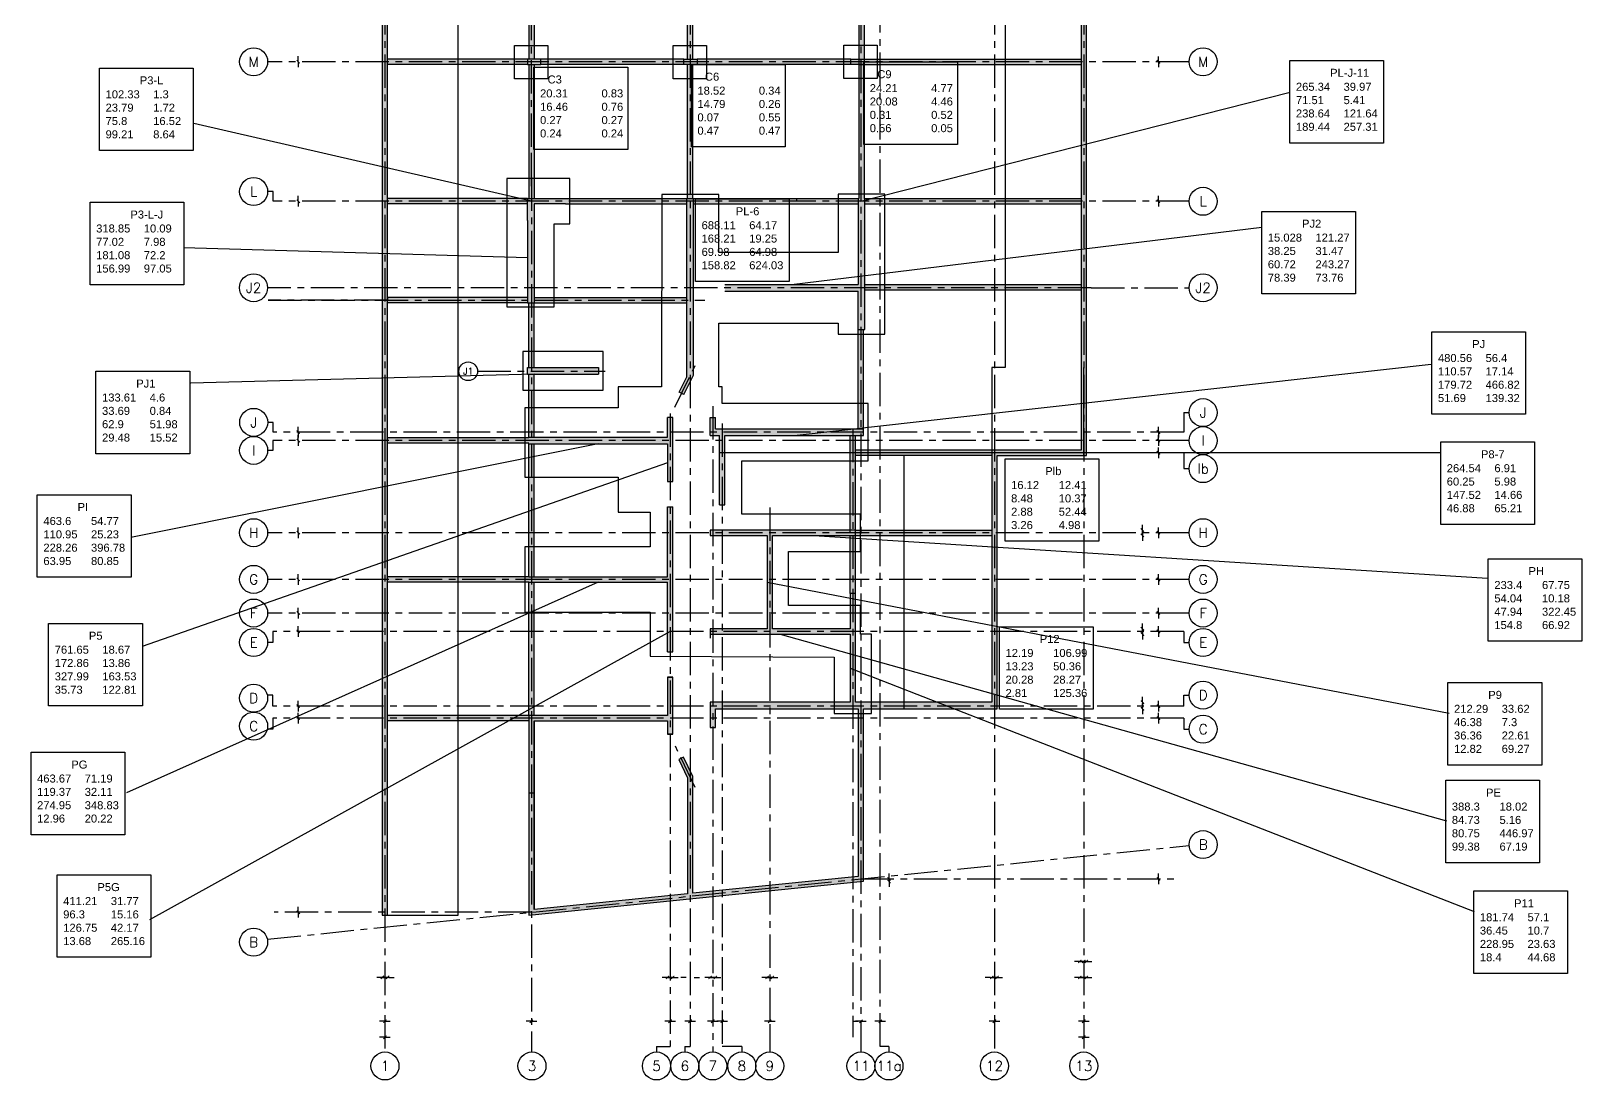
# Model space of a CAD drawing. Header units: millimetres. Extents: x 0 to 225, y -56 to 68.
# Drawn here: x 5.7 to 63.8, y 0 to 39.3 of the extents above; entities that cross this region are included whole.
import ezdxf
from ezdxf.enums import TextEntityAlignment as Align

# ---------------------------------------------------------------- set-up
doc = ezdxf.new("R2010")
doc.units = ezdxf.units.MM
doc.linetypes.add('CENTER', pattern=[2, 1.25, -0.25, 0.25, -0.25])
for name, color, linetype in [('anotaciones', 7, 'Continuous'), ('EJES', 1, 'CENTER'), ('Fundaciones', 6, 'Continuous'), ('MUROS_EST', 5, 'Continuous'), ('VIGAS_1', 2, 'Continuous')]:
    doc.layers.add(name, color=color, linetype=linetype)
doc.styles.add('ROMAND', font='romand', dxfattribs={"height": 31.5})
doc.styles.get("Standard").update_dxf_attribs({"font": 'arial.ttf'})
pattern_1 = [(0, (13.411, -4.617), (0, 6.985), [5.08, -1.905]), (90, (13.411, -4.617), (-6.985, 4e-16), [5.08, -1.905])]

# ---------------------------------------------------------------- blocks, each defined once
blk = doc.blocks.new('EJE-1')
at = {"color": 3, "linetype": 'Continuous'}
blk.add_circle((0, 0), 35, dxfattribs=at)
at = {"color": 5, "linetype": 'Continuous', "style": 'ROMAND'}
blk.add_attdef('0', text='', height=25, dxfattribs=at).set_placement((0.2, 0), align=Align.MIDDLE)

msp = doc.modelspace()

# ---------------------------------------------------------------- hatches: boundary and pattern name
at = {"layer": 'MUROS_EST', "transparency": 33554687}
h = msp.add_hatch(color=5, dxfattribs=at)
h.dxf.hatch_style = 1
h.paths.add_polyline_path([(41.876, 23.406), (45.226, 23.406), (45.226, 53.826), (18.826, 53.826), (18.826, 6.173), (19.026, 6.173), (19.026, 53.626), (45.026, 53.626), (45.026, 23.606), (41.676, 23.606), (41.676, 14.16), (36.574, 14.16), (36.574, 14.657), (36.374, 14.657), (36.374, 14.16), (31.116, 14.16), (31.116, 13.21), (31.316, 13.21), (31.316, 13.91), (36.674, 13.91), (36.674, 7.626), (32.751, 7.228), (32.751, 7.028), (36.874, 7.447), (36.874, 13.91), (41.876, 13.91)], flags=17)
h.paths.add_polyline_path([(36.574, 18.23), (36.374, 18.23), (36.374, 16.91), (33.451, 16.91), (33.451, 20.41), (36.574, 20.41), (36.571, 20.61), (31.116, 20.61), (31.116, 20.41), (33.251, 20.41), (33.251, 16.91), (31.116, 16.91), (31.116, 16.71), (36.374, 16.71), (36.374, 14.657), (36.574, 14.657)], flags=16)
h.paths.add_polyline_path([(29.716, 15.09), (29.516, 15.09), (29.516, 13.66), (24.316, 13.66), (24.316, 6.173), (36.874, 7.447), (36.874, 13.91), (41.876, 13.91), (41.876, 23.406), (45.226, 23.406), (45.226, 53.826), (18.826, 53.826), (18.826, 6.173), (19.026, 6.173), (19.026, 53.626), (45.026, 53.626), (45.026, 23.606), (41.676, 23.606), (41.676, 14.16), (36.574, 14.16), (36.574, 14.657), (36.374, 14.657), (36.374, 14.16), (31.116, 14.16), (31.116, 13.21), (31.316, 13.21), (31.316, 13.91), (36.674, 13.91), (36.674, 7.626), (30.466, 6.997), (30.466, 11.37), (30.121, 12.101), (29.94, 12.016), (30.266, 11.326), (30.266, 6.976), (24.516, 6.393), (24.516, 13.46), (29.516, 13.46), (29.516, 12.96), (29.716, 12.96)])
h = msp.add_hatch(color=5, dxfattribs=at)
h.dxf.hatch_style = 1
h.paths.add_polyline_path([(41.876, 23.406), (45.226, 23.406), (45.226, 53.826), (18.826, 53.826), (18.826, 6.173), (19.026, 6.173), (19.026, 53.626), (45.026, 53.626), (45.026, 23.606), (41.676, 23.606), (41.676, 14.16), (36.574, 14.16), (36.574, 14.657), (36.374, 14.657), (36.374, 14.16), (31.116, 14.16), (31.116, 13.21), (31.316, 13.21), (31.316, 13.91), (36.674, 13.91), (36.674, 7.626), (30.466, 6.997), (30.466, 11.37), (30.121, 12.101), (29.94, 12.016), (30.266, 11.326), (30.266, 6.976), (24.516, 6.393), (24.516, 13.46), (29.516, 13.46), (29.516, 12.96), (29.716, 12.96), (29.716, 15.09), (29.516, 15.09), (29.516, 13.66), (24.316, 13.66), (24.316, 6.173), (36.874, 7.447), (36.874, 13.91), (41.876, 13.91)])
h = msp.add_hatch(color=2, dxfattribs=at)
h.dxf.hatch_style = 1
h.paths.add_polyline_path([(24.516, 23.835), (24.316, 23.835), (24.316, 18.86), (24.516, 18.86)])
h.paths.add_polyline_path([(24.316, 18.86), (19.026, 18.86), (19.026, 18.66), (24.316, 18.66)])
h.paths.add_polyline_path([(24.516, 18.66), (24.316, 18.66), (24.316, 13.66), (24.516, 13.66)])
h.paths.add_polyline_path([(24.316, 13.66), (19.026, 13.66), (19.026, 13.46), (24.316, 13.46)])
h.paths.add_polyline_path([(41.676, 20.61), (36.571, 20.61), (36.574, 20.41), (41.676, 20.41)])
h.paths.add_polyline_path([(30.241, 29.33), (24.516, 29.33), (24.516, 29.13), (30.241, 29.13)])
h.paths.add_polyline_path([(24.266, 29.33), (19.026, 29.33), (19.026, 29.13), (24.266, 29.13)])
h.paths.add_polyline_path([(24.266, 33.034), (19.026, 33.034), (19.026, 32.834), (24.266, 32.834)])
h.paths.add_polyline_path([(36.674, 33.03), (30.491, 33.03), (30.491, 32.83), (36.674, 32.83)])
h.paths.add_polyline_path([(45.026, 29.808), (36.924, 29.808), (36.924, 29.608), (45.026, 29.608)])
h.paths.add_polyline_path([(43.426, 33.03), (36.924, 33.03), (36.924, 32.83), (43.426, 32.83)])
h.paths.add_polyline_path([(45.026, 38.259), (36.889, 38.259), (36.889, 38.059), (45.026, 38.059)])
h.paths.add_polyline_path([(36.889, 43.059), (36.689, 43.059), (36.689, 38.259), (36.889, 38.259)])
h.paths.add_polyline_path([(36.389, 38.259), (30.626, 38.259), (30.626, 38.059), (36.389, 38.059)])
h.paths.add_polyline_path([(30.451, 43.059), (30.251, 43.059), (30.251, 38.259), (30.451, 38.259)])
h.paths.add_polyline_path([(30.126, 38.259), (24.765, 38.259), (24.765, 38.059), (30.126, 38.059)])
h.paths.add_polyline_path([(24.517, 43.059), (24.317, 43.059), (24.317, 38.259), (24.517, 38.259)])
h.paths.add_polyline_path([(24.265, 38.259), (19.026, 38.259), (19.026, 38.059), (24.265, 38.059)])
h.paths.add_polyline_path([(24.517, 38.059), (24.317, 38.059), (24.317, 33.03), (24.517, 33.03)])
h.paths.add_polyline_path([(24.517, 48.576), (24.317, 48.576), (24.317, 43.259), (24.517, 43.259)])
h.paths.add_polyline_path([(30.126, 43.259), (24.765, 43.259), (24.765, 43.059), (30.126, 43.059)])
h.paths.add_polyline_path([(24.265, 43.259), (19.026, 43.259), (19.026, 43.059), (24.265, 43.059)])
h.paths.add_polyline_path([(30.466, 48.576), (30.466, 48.576), (30.266, 48.576), (30.252, 43.259), (30.452, 43.259)])
h.paths.add_polyline_path([(36.389, 43.259), (30.626, 43.259), (30.626, 43.059), (36.389, 43.059)])
h.paths.add_polyline_path([(36.872, 48.576), (36.672, 48.576), (36.672, 43.259), (36.872, 43.259)])
h.paths.add_polyline_path([(45.026, 43.259), (36.889, 43.259), (36.889, 43.059), (45.026, 43.059)])
h.paths.add_polyline_path([(45.026, 49.076), (36.872, 49.076), (36.872, 48.876), (45.026, 48.876)])
h.paths.add_polyline_path([(36.872, 53.626), (36.672, 53.626), (36.672, 49.076), (36.872, 49.076)])
h.paths.add_polyline_path([(36.672, 49.076), (30.466, 49.076), (30.466, 48.876), (36.672, 48.876)])
h.paths.add_polyline_path([(30.466, 53.626), (30.266, 53.626), (30.266, 49.076), (30.466, 49.076)])
h.paths.add_polyline_path([(24.517, 53.626), (24.317, 53.626), (24.317, 49.076), (24.517, 49.076)])
h.paths.add_polyline_path([(24.317, 49.076), (19.026, 49.076), (19.026, 48.876), (24.317, 48.876)])
h.paths.add_polyline_path([(30.266, 49.076), (24.517, 49.076), (24.517, 48.876), (30.266, 48.876)])
h.paths.add_polyline_path([(37.337, 33.446), (41.304, 33.446), (41.304, 33.744), (37.337, 33.744)], flags=9)
h = msp.add_hatch(color=5, dxfattribs=at)
h.dxf.hatch_style = 1
h.paths.add_polyline_path([(29.716, 21.48), (29.516, 21.48), (29.516, 18.86), (24.316, 18.86), (24.316, 18.66), (29.516, 18.66), (29.516, 16.04), (29.716, 16.04)])
h.paths.add_polyline_path([(29.716, 24.83), (29.516, 24.83), (29.516, 24.085), (24.316, 24.085), (24.316, 23.835), (29.516, 23.835), (29.516, 22.43), (29.716, 22.43)])
h.paths.add_polyline_path([(36.874, 24.405), (31.316, 24.405), (31.316, 24.83), (31.116, 24.83), (31.116, 24.155), (31.474, 24.155), (31.474, 21.56), (31.674, 21.56), (31.674, 24.155), (36.874, 24.155)])
h.paths.add_polyline_path([(26.937, 26.706), (24.264, 26.706), (24.264, 26.456), (26.937, 26.456)])
h.paths.add_polyline_path([(36.924, 33.03), (36.674, 33.03), (36.674, 29.815), (31.674, 29.815), (31.674, 29.565), (36.674, 29.565), (36.674, 28.12), (36.924, 28.12)])
h.paths.add_polyline_path([(30.491, 33.03), (30.241, 33.03), (30.241, 26.356), (29.954, 25.772), (30.134, 25.683), (30.491, 26.412)])
h.paths.add_polyline_path([(24.516, 32.83), (25.698, 32.83), (25.698, 33.03), (24.266, 33.03), (24.266, 32.216), (24.266, 29.13), (24.516, 29.13)])
h.paths.add_polyline_path([(36.889, 43.259), (36.389, 43.259), (36.389, 43.059), (36.889, 43.059)])
h.paths.add_polyline_path([(36.689, 38.259), (36.389, 38.259), (36.389, 38.059), (36.689, 38.059)])
h.paths.add_polyline_path([(36.889, 38.259), (36.689, 38.259), (36.689, 38.059), (36.889, 38.059)])
h.paths.add_polyline_path([(30.626, 38.259), (30.126, 38.259), (30.126, 38.059), (30.626, 38.059)])
h.paths.add_polyline_path([(30.626, 43.259), (30.126, 43.259), (30.126, 43.059), (30.626, 43.059)])
h.paths.add_polyline_path([(30.466, 49.076), (30.266, 49.076), (30.266, 48.576), (30.466, 48.576)])
h.paths.add_polyline_path([(36.872, 48.876), (36.672, 48.876), (36.672, 48.576), (36.872, 48.576)])
h.paths.add_polyline_path([(36.872, 49.076), (36.672, 49.076), (36.672, 48.876), (36.872, 48.876)])
h.paths.add_polyline_path([(24.517, 49.076), (24.317, 49.076), (24.317, 48.576), (24.517, 48.576)])
h.paths.add_polyline_path([(24.765, 43.259), (24.265, 43.259), (24.265, 43.059), (24.765, 43.059)])
h.paths.add_polyline_path([(24.765, 38.259), (24.265, 38.259), (24.265, 38.059), (24.765, 38.059)])
h = msp.add_hatch(color=2, dxfattribs=at)
h.dxf.hatch_style = 1
h.paths.add_polyline_path([(45.026, 33.03), (43.426, 33.03), (43.426, 32.83), (45.026, 32.83)])
h.paths.add_polyline_path([(36.889, 38.059), (36.689, 38.059), (36.689, 33.03), (36.889, 33.03)])
h.paths.add_polyline_path([(30.451, 38.059), (30.251, 38.059), (30.251, 33.03), (30.451, 33.03)])
h.paths.add_polyline_path([(41.676, 23.603), (36.571, 23.603), (36.571, 23.403), (41.676, 23.403)])
h.paths.add_polyline_path([(36.571, 24.155), (36.371, 24.155), (36.371, 20.61), (36.571, 20.61)])
h = msp.add_hatch(color=2, dxfattribs=at)
h.dxf.hatch_style = 1
h.paths.add_polyline_path([(30.241, 33.03), (25.698, 33.03), (25.698, 32.83), (30.241, 32.83)])
h = msp.add_hatch(color=5, dxfattribs=at)
h.dxf.hatch_style = 1
h.paths.add_polyline_path([(30.366, 29.69), (30.241, 29.69), (30.241, 26.356), (29.954, 25.772), (30.044, 25.727), (30.366, 26.384)])
h.paths.add_polyline_path([(30.491, 29.69), (30.366, 29.69), (30.366, 26.384), (30.491, 26.639)])
h.paths.add_polyline_path([(30.366, 26.157), (30.366, 26.384), (30.044, 25.727), (30.134, 25.683)])
h.paths.add_polyline_path([(30.477, 26.384), (30.366, 26.384), (30.366, 26.157)])
h.paths.add_polyline_path([(30.491, 26.639), (30.366, 26.384), (30.477, 26.384), (30.491, 26.412)], flags=0)
h = msp.add_hatch(color=2, dxfattribs=at)
h.dxf.hatch_style = 1
h.paths.add_polyline_path([(24.516, 29.13), (24.316, 29.13), (24.316, 26.706), (24.516, 26.706)])
h.paths.add_polyline_path([(24.516, 26.456), (24.316, 26.456), (24.316, 24.085), (24.516, 24.085)])
h = msp.add_hatch(color=2, dxfattribs=at)
h.dxf.hatch_style = 1
h.paths.add_polyline_path([(36.874, 28.12), (36.674, 28.12), (36.672, 24.405), (36.872, 24.405)])
h.paths.add_polyline_path([(36.574, 19.09), (36.374, 19.09), (36.374, 18.23), (36.574, 18.23)])
h.paths.add_polyline_path([(36.484, 20.41), (36.374, 20.41), (36.374, 19.18), (36.484, 19.18)], flags=17)
h.paths.add_polyline_path([(36.574, 20.41), (36.484, 20.41), (36.484, 19.18), (36.374, 19.18), (36.374, 19.09), (36.574, 19.09)])
h.paths.add_polyline_path([(35.714, 18.377), (36.434, 18.377), (36.434, 18.617), (35.714, 18.617)], flags=9)
at = {"layer": 'VIGAS_1', "transparency": 33554687}
h = msp.add_hatch(dxfattribs=at)
h.set_pattern_fill('ANGLE', color=256)
h.set_pattern_definition(pattern_1)
h.paths.add_polyline_path([(36.674, 33.03), (30.491, 33.03), (30.491, 32.93), (36.674, 32.93)])
h = msp.add_hatch(dxfattribs=at)
h.set_pattern_fill('ANGLE', color=256)
h.set_pattern_definition(pattern_1)
h.paths.add_polyline_path([(36.674, 33.03), (32.751, 33.03), (32.751, 32.93), (36.674, 32.93)])
h = msp.add_hatch(color=2, dxfattribs=at)
h.dxf.hatch_style = 1
h.paths.add_polyline_path([(24.316, 24.06), (19.026, 24.06), (19.026, 23.86), (24.316, 23.86)])

# ---------------------------------------------------------------- linework, layer by layer
at = {"color": 2, "const_width": 0.04}
for points in [[(15.736, 38.099), (15.616, 38.219)], [(15.616, 38.219), (15.736, 38.099)], [(47.986, 38.099), (47.866, 38.219)], [(47.866, 38.219), (47.986, 38.099)], [(15.616, 32.99), (15.736, 32.87)], [(15.736, 32.87), (15.616, 32.99)], [(47.866, 32.99), (47.986, 32.87)], [(47.986, 32.87), (47.866, 32.99)], [(15.616, 24.34), (15.736, 24.22)], [(15.616, 24.34), (15.736, 24.22)], [(15.736, 23.9), (15.616, 24.02)], [(15.736, 23.9), (15.616, 24.02)], [(47.866, 24.34), (47.986, 24.22)], [(47.866, 24.34), (47.986, 24.22)], [(47.986, 23.9), (47.866, 24.02)], [(47.866, 24.02), (47.986, 23.9)], [(47.986, 23.446), (47.866, 23.566)], [(47.986, 23.446), (47.866, 23.566)], [(15.736, 20.45), (15.616, 20.57)], [(15.616, 20.57), (15.736, 20.45)], [(47.266, 20.67), (47.386, 20.55)], [(47.386, 20.35), (47.266, 20.47)], [(47.986, 20.45), (47.866, 20.57)], [(47.866, 20.57), (47.986, 20.45)], [(15.616, 18.82), (15.736, 18.7)], [(15.736, 18.7), (15.616, 18.82)], [(47.866, 18.82), (47.986, 18.7)], [(47.986, 18.7), (47.866, 18.82)], [(15.736, 17.44), (15.616, 17.56)], [(15.616, 17.56), (15.736, 17.44)], [(47.986, 17.44), (47.866, 17.56)], [(47.866, 17.56), (47.986, 17.44)], [(15.616, 16.87), (15.736, 16.75)], [(15.736, 16.75), (15.616, 16.87)], [(47.266, 16.97), (47.386, 16.85)], [(47.866, 16.87), (47.986, 16.75)], [(47.986, 16.75), (47.866, 16.87)], [(47.386, 16.65), (47.266, 16.77)], [(15.616, 14.07), (15.736, 13.95)], [(15.616, 14.07), (15.736, 13.95)], [(47.266, 14.22), (47.386, 14.1)], [(47.386, 13.85), (47.266, 13.97)], [(47.866, 14.07), (47.986, 13.95)], [(47.866, 14.07), (47.986, 13.95)], [(15.736, 13.5), (15.616, 13.62)], [(15.736, 13.5), (15.616, 13.62)], [(47.986, 13.5), (47.866, 13.62)], [(47.986, 13.5), (47.866, 13.62)], [(37.765, 7.597), (37.885, 7.477)], [(37.765, 7.597), (37.885, 7.477)], [(47.866, 7.596), (47.986, 7.476)], [(37.885, 7.377), (37.765, 7.497)], [(15.616, 6.344), (15.736, 6.224)], [(44.916, 4.384), (45.036, 4.504)], [(45.186, 4.504), (45.066, 4.384)], [(45.066, 4.384), (45.186, 4.504)], [(45.286, 4.504), (45.166, 4.384)], [(18.766, 3.784), (18.886, 3.904)], [(19.086, 3.904), (18.966, 3.784)], [(29.456, 3.784), (29.576, 3.904)], [(29.776, 3.904), (29.656, 3.784)], [(31.056, 3.784), (31.176, 3.904)], [(31.376, 3.904), (31.256, 3.784)], [(33.191, 3.784), (33.311, 3.904)], [(33.511, 3.904), (33.391, 3.784)], [(41.616, 3.784), (41.736, 3.904)], [(41.936, 3.904), (41.816, 3.784)], [(44.916, 3.784), (45.036, 3.904)], [(45.286, 3.904), (45.166, 3.784)], [(18.986, 2.26), (18.866, 2.14)], [(24.476, 2.26), (24.356, 2.14)], [(24.356, 2.14), (24.476, 2.26)], [(29.676, 2.26), (29.556, 2.14)], [(29.556, 2.14), (29.676, 2.26)], [(30.306, 2.14), (30.426, 2.26)], [(30.426, 2.26), (30.306, 2.14)], [(31.156, 2.14), (31.276, 2.26)], [(31.156, 2.14), (31.276, 2.26)], [(31.634, 2.26), (31.514, 2.14)], [(31.634, 2.26), (31.514, 2.14)], [(33.291, 2.14), (33.411, 2.26)], [(33.411, 2.26), (33.291, 2.14)], [(36.834, 2.26), (36.714, 2.14)], [(36.834, 2.26), (36.714, 2.14)], [(37.439, 2.14), (37.559, 2.26)], [(37.559, 2.26), (37.439, 2.14)], [(41.836, 2.26), (41.716, 2.14)], [(41.716, 2.14), (41.836, 2.26)], [(45.066, 2.14), (45.186, 2.26)], [(18.986, 1.66), (18.866, 1.54)], [(45.066, 1.54), (45.186, 1.66)]]:
    msp.add_lwpolyline(points, dxfattribs=at)
at = {"color": 2}
for points in [[(15.676, 38.172), (15.676, 38.372)], [(15.676, 38.159), (15.676, 38.359)], [(15.676, 38.159), (15.676, 37.959)], [(15.676, 38.159), (15.676, 37.959)], [(47.926, 38.159), (47.926, 38.359)], [(47.926, 38.159), (47.926, 38.359)], [(47.926, 38.159), (47.926, 37.959)], [(47.926, 38.159), (47.926, 37.959)], [(15.676, 32.93), (15.676, 33.13)], [(15.676, 32.93), (15.676, 33.13)], [(15.676, 32.93), (15.676, 32.73)], [(15.676, 32.93), (15.676, 32.73)], [(47.926, 32.93), (47.926, 33.13)], [(47.926, 32.93), (47.926, 33.13)], [(47.926, 32.93), (47.926, 32.73)], [(47.926, 32.93), (47.926, 32.73)], [(15.676, 24.28), (15.676, 24.48)], [(15.676, 24.28), (15.676, 24.48)], [(47.926, 24.28), (47.926, 24.48)], [(47.926, 24.28), (47.926, 24.48)], [(15.676, 24.28), (15.676, 24.08)], [(15.676, 24.28), (15.676, 24.08)], [(15.676, 23.96), (15.676, 24.16)], [(15.676, 23.96), (15.676, 24.16)], [(15.676, 23.96), (15.676, 23.76)], [(15.676, 23.96), (15.676, 23.76)], [(47.926, 24.28), (47.926, 24.08)], [(47.926, 24.28), (47.926, 24.08)], [(47.926, 23.96), (47.926, 24.16)], [(47.926, 23.96), (47.926, 24.16)], [(47.926, 23.96), (47.926, 23.76)], [(47.926, 23.96), (47.926, 23.76)], [(47.926, 23.506), (47.926, 23.706)], [(47.926, 23.506), (47.926, 23.706)], [(47.926, 23.506), (47.926, 23.306)], [(47.926, 23.506), (47.926, 23.306)], [(15.676, 20.51), (15.676, 20.71)], [(15.676, 20.51), (15.676, 20.71)], [(15.676, 20.51), (15.676, 20.31)], [(15.676, 20.51), (15.676, 20.31)], [(47.326, 20.61), (47.326, 20.81)], [(47.326, 20.41), (47.326, 20.61)], [(47.326, 20.61), (47.326, 20.41)], [(47.326, 20.41), (47.326, 20.21)], [(47.926, 20.51), (47.926, 20.71)], [(47.926, 20.51), (47.926, 20.71)], [(47.926, 20.51), (47.926, 20.31)], [(47.926, 20.51), (47.926, 20.31)], [(15.676, 18.76), (15.676, 18.96)], [(15.676, 18.76), (15.676, 18.96)], [(15.676, 18.76), (15.676, 18.56)], [(15.676, 18.76), (15.676, 18.56)], [(47.926, 18.76), (47.926, 18.96)], [(47.926, 18.76), (47.926, 18.96)], [(47.926, 18.76), (47.926, 18.56)], [(47.926, 18.76), (47.926, 18.56)], [(15.676, 17.5), (15.676, 17.7)], [(15.676, 17.5), (15.676, 17.7)], [(15.676, 17.5), (15.676, 17.3)], [(15.676, 17.5), (15.676, 17.3)], [(47.926, 17.5), (47.926, 17.7)], [(47.926, 17.5), (47.926, 17.7)], [(47.926, 17.5), (47.926, 17.3)], [(47.926, 17.5), (47.926, 17.3)], [(15.676, 16.81), (15.676, 17.01)], [(15.676, 16.81), (15.676, 17.01)], [(47.326, 16.91), (47.326, 17.11)], [(47.326, 16.91), (47.326, 16.71)], [(47.326, 16.71), (47.326, 16.91)], [(47.926, 16.81), (47.926, 17.01)], [(47.926, 16.81), (47.926, 17.01)], [(15.676, 16.81), (15.676, 16.61)], [(15.676, 16.81), (15.676, 16.61)], [(47.326, 16.71), (47.326, 16.51)], [(47.926, 16.81), (47.926, 16.61)], [(47.926, 16.81), (47.926, 16.61)], [(15.676, 14.01), (15.676, 14.21)], [(15.676, 14.01), (15.676, 14.21)], [(15.676, 14.01), (15.676, 13.81)], [(15.676, 14.01), (15.676, 13.81)], [(47.326, 14.16), (47.326, 14.36)], [(47.326, 14.16), (47.326, 13.96)], [(47.326, 13.91), (47.326, 14.11)], [(47.926, 14.01), (47.926, 14.21)], [(47.926, 14.01), (47.926, 14.21)], [(47.926, 14.01), (47.926, 13.81)], [(47.926, 14.01), (47.926, 13.81)], [(15.676, 13.56), (15.676, 13.76)], [(15.676, 13.56), (15.676, 13.76)], [(15.676, 13.56), (15.676, 13.36)], [(15.676, 13.56), (15.676, 13.36)], [(47.326, 13.91), (47.326, 13.71)], [(47.926, 13.56), (47.926, 13.76)], [(47.926, 13.56), (47.926, 13.76)], [(47.926, 13.56), (47.926, 13.36)], [(47.926, 13.56), (47.926, 13.36)], [(37.825, 7.537), (37.825, 7.737)], [(37.825, 7.537), (37.825, 7.737)], [(37.825, 7.437), (37.825, 7.637)], [(47.926, 7.536), (47.926, 7.736)], [(37.825, 7.537), (37.825, 7.337)], [(37.825, 7.537), (37.825, 7.337)], [(37.825, 7.437), (37.825, 7.237)], [(47.926, 7.536), (47.926, 7.336)], [(15.676, 6.284), (15.676, 6.484)], [(15.676, 6.284), (15.676, 6.084)], [(44.976, 4.444), (44.776, 4.444)], [(45.126, 4.444), (44.926, 4.444)], [(45.126, 4.444), (44.926, 4.444)], [(44.976, 4.444), (45.176, 4.444)], [(45.226, 4.444), (45.026, 4.444)], [(45.126, 4.444), (45.326, 4.444)], [(45.126, 4.444), (45.326, 4.444)], [(45.226, 4.444), (45.426, 4.444)], [(18.826, 3.844), (18.626, 3.844)], [(18.826, 3.844), (19.026, 3.844)], [(19.076, 3.844), (18.876, 3.844)], [(19.076, 3.844), (19.276, 3.844)], [(29.516, 3.844), (29.316, 3.844)], [(29.716, 3.844), (29.516, 3.844)], [(29.516, 3.844), (29.716, 3.844)], [(29.716, 3.844), (29.916, 3.844)], [(30.216, 3.844), (30.016, 3.844)], [(30.516, 3.844), (30.716, 3.844)], [(31.116, 3.844), (30.916, 3.844)], [(31.316, 3.844), (31.116, 3.844)], [(31.116, 3.844), (31.316, 3.844)], [(31.316, 3.844), (31.516, 3.844)], [(33.251, 3.844), (33.051, 3.844)], [(33.451, 3.844), (33.251, 3.844)], [(33.251, 3.844), (33.451, 3.844)], [(33.451, 3.844), (33.651, 3.844)], [(41.626, 3.844), (41.426, 3.844)], [(41.626, 3.844), (41.826, 3.844)], [(41.876, 3.844), (41.676, 3.844)], [(41.876, 3.844), (42.076, 3.844)], [(44.976, 3.844), (44.776, 3.844)], [(44.976, 3.844), (45.176, 3.844)], [(45.226, 3.844), (45.026, 3.844)], [(45.226, 3.844), (45.426, 3.844)], [(18.926, 2.2), (18.726, 2.2)], [(18.926, 2.2), (19.126, 2.2)], [(24.416, 2.2), (24.216, 2.2)], [(24.416, 2.2), (24.216, 2.2)], [(24.416, 2.2), (24.616, 2.2)], [(24.416, 2.2), (24.616, 2.2)], [(29.616, 2.2), (29.416, 2.2)], [(29.616, 2.2), (29.416, 2.2)], [(29.616, 2.2), (29.816, 2.2)], [(29.616, 2.2), (29.816, 2.2)], [(30.366, 2.2), (30.166, 2.2)], [(30.366, 2.2), (30.166, 2.2)], [(30.366, 2.2), (30.566, 2.2)], [(30.366, 2.2), (30.566, 2.2)], [(31.216, 2.2), (31.016, 2.2)], [(31.216, 2.2), (31.016, 2.2)], [(31.216, 2.2), (31.416, 2.2)], [(31.216, 2.2), (31.416, 2.2)], [(31.574, 2.2), (31.374, 2.2)], [(31.574, 2.2), (31.374, 2.2)], [(31.574, 2.2), (31.774, 2.2)], [(31.574, 2.2), (31.774, 2.2)], [(33.351, 2.2), (33.151, 2.2)], [(33.351, 2.2), (33.151, 2.2)], [(33.351, 2.2), (33.551, 2.2)], [(33.351, 2.2), (33.551, 2.2)], [(36.474, 2.2), (36.674, 2.2)], [(36.474, 2.2), (36.674, 2.2)], [(36.774, 2.2), (36.574, 2.2)], [(36.774, 2.2), (36.574, 2.2)], [(36.774, 2.2), (36.974, 2.2)], [(36.774, 2.2), (36.974, 2.2)], [(37.499, 2.2), (37.299, 2.2)], [(37.499, 2.2), (37.299, 2.2)], [(37.499, 2.2), (37.699, 2.2)], [(37.499, 2.2), (37.699, 2.2)], [(41.776, 2.2), (41.576, 2.2)], [(41.776, 2.2), (41.576, 2.2)], [(41.776, 2.2), (41.976, 2.2)], [(41.776, 2.2), (41.976, 2.2)], [(45.126, 2.2), (44.926, 2.2)], [(45.126, 2.2), (45.326, 2.2)], [(18.926, 1.6), (18.726, 1.6)], [(18.926, 1.6), (19.126, 1.6)], [(45.126, 1.6), (44.926, 1.6)], [(45.126, 1.6), (45.326, 1.6)]]:
    msp.add_lwpolyline(points, dxfattribs=at)
at = {"layer": 'anotaciones'}
for p, q in [((36.774, 32.93), (52.861, 37.016)), ((24.416, 32.93), (11.756, 35.839)), ((30.451, 33.03), (30.569, 33.017)), ((34.174, 29.815), (51.8, 31.954)), ((24.266, 30.815), (11.377, 31.182)), ((34.274, 24.155), (58.157, 26.831)), ((24.516, 26.456), (11.642, 26.119)), ((26.916, 23.835), (9.391, 20.328)), ((31.474, 23.518), (58.495, 23.518)), ((29.516, 23.133), (9.821, 16.248)), ((35.012, 20.41), (60.262, 18.809)), ((26.916, 18.66), (9.232, 10.755)), ((33.251, 18.66), (58.828, 13.744)), ((29.616, 16.81), (10.1, 6)), ((33.745, 16.71), (58.728, 9.712)), ((36.374, 15.435), (59.762, 6.313))]:
    msp.add_line(p, q, dxfattribs=at)
for points in [[(8.223, 37.923), (11.736, 37.923), (11.736, 34.831), (8.223, 34.831)], [(24.513, 37.957), (28.027, 37.957), (28.027, 34.865), (24.513, 34.865)], [(30.414, 38.061), (33.927, 38.061), (33.927, 34.968), (30.414, 34.968)], [(36.875, 38.154), (40.388, 38.154), (40.388, 35.062), (36.875, 35.062)], [(52.854, 38.206), (56.368, 38.206), (56.368, 35.113), (52.854, 35.113)], [(7.869, 32.895), (11.383, 32.895), (11.383, 29.803), (7.869, 29.803)], [(30.569, 33.017), (34.083, 33.017), (34.083, 29.924), (30.569, 29.924)], [(51.801, 32.553), (55.314, 32.553), (55.314, 29.46), (51.801, 29.46)], [(58.18, 28.04), (61.693, 28.04), (61.693, 24.947), (58.18, 24.947)], [(8.091, 26.56), (11.604, 26.56), (11.604, 23.467), (8.091, 23.467)], [(58.51, 23.911), (62.023, 23.911), (62.023, 20.819), (58.51, 20.819)], [(42.174, 23.28), (45.688, 23.28), (45.688, 20.187), (42.174, 20.187)], [(5.891, 21.933), (9.404, 21.933), (9.404, 18.841), (5.891, 18.841)], [(60.294, 19.533), (63.807, 19.533), (63.807, 16.441), (60.294, 16.441)], [(6.315, 17.11), (9.829, 17.11), (9.829, 14.017), (6.315, 14.017)], [(41.965, 16.987), (45.479, 16.987), (45.479, 13.894), (41.965, 13.894)], [(58.783, 14.894), (62.296, 14.894), (62.296, 11.802), (58.783, 11.802)], [(5.655, 12.281), (9.168, 12.281), (9.168, 9.188), (5.655, 9.188)], [(58.701, 11.23), (62.215, 11.23), (62.215, 8.137), (58.701, 8.137)], [(6.633, 7.689), (10.147, 7.689), (10.147, 4.597), (6.633, 4.597)], [(59.751, 7.083), (63.265, 7.083), (63.265, 3.99), (59.751, 3.99)]]:
    msp.add_lwpolyline(points, close=True, dxfattribs=at)
at = {"layer": 'EJES'}
for p, q in [((18.926, 56.426), (18.926, 1.05)), ((30.366, 56.426), (30.366, 1.25)), ((41.776, 56.426), (41.776, 1.05)), ((45.126, 56.426), (45.126, 1.05)), ((36.774, 56.226), (36.774, 1.05)), ((37.499, 1.25), (37.499, 56.226)), ((24.416, 34.969), (24.416, 54.9)), ((49.075, 38.159), (14.526, 38.159)), ((24.416, 33.494), (24.416, 34.969)), ((24.416, 33.822), (24.416, 1.05)), ((14.729, 33.295), (14.529, 33.295)), ((14.729, 32.93), (14.729, 33.295)), ((49.075, 32.93), (14.729, 32.93)), ((45.399, 29.69), (14.524, 29.69)), ((45.399, 29.69), (49.075, 29.69)), ((19.026, 29.23), (14.549, 29.23)), ((14.549, 29.23), (30.918, 29.23)), ((19.026, 29.13), (19.026, 29.33)), ((19.026, 29.33), (19.026, 29.23)), ((29.794, 25.218), (30.556, 26.771)), ((22.397, 26.559), (27.178, 26.559)), ((31.216, 25.252), (31.216, 1.05)), ((48.875, 25.01), (48.875, 24.28)), ((48.875, 25.01), (49.075, 25.01)), ((14.729, 24.645), (14.529, 24.645)), ((14.729, 24.28), (14.729, 24.645)), ((29.616, 24.973), (29.616, 1.25)), ((31.574, 24.599), (31.574, 1.25)), ((49.075, 23.96), (14.726, 23.96)), ((14.726, 23.96), (14.726, 23.595)), ((48.875, 24.28), (14.729, 24.28)), ((36.464, 24.405), (36.462, 1.6)), ((14.726, 23.595), (14.526, 23.595)), ((48.875, 23.506), (36.02, 23.506)), ((48.875, 23.506), (48.875, 22.91)), ((48.875, 22.91), (49.075, 22.91)), ((33.351, 21.454), (33.351, 2.094)), ((49.075, 20.51), (14.526, 20.51)), ((49.075, 18.76), (14.526, 18.76)), ((49.075, 17.5), (14.526, 17.5)), ((14.726, 16.397), (14.526, 16.397)), ((48.875, 16.81), (14.726, 16.81)), ((14.726, 16.81), (14.726, 16.397)), ((31.116, 16.81), (31.116, 16.553)), ((48.875, 16.81), (48.875, 16.397)), ((48.875, 16.397), (49.075, 16.397)), ((14.726, 14.424), (14.526, 14.424)), ((14.726, 14.01), (14.726, 14.424)), ((48.875, 14.01), (14.726, 14.01)), ((48.875, 14.01), (48.875, 14.424)), ((48.875, 14.424), (49.075, 14.424)), ((48.875, 13.56), (14.726, 13.56)), ((14.726, 13.56), (14.726, 13.147)), ((48.875, 13.56), (48.875, 13.147)), ((14.726, 13.147), (14.526, 13.147)), ((48.875, 13.147), (49.075, 13.147)), ((30.551, 10.955), (29.815, 12.515)), ((30.031, 12.059), (29.94, 12.016)), ((14.526, 5.28), (49.079, 8.785)), ((36.759, 7.536), (48.706, 7.536)), ((24.416, 6.284), (14.776, 6.284)), ((33.351, 2.094), (33.351, 1.05)), ((29.108, 1.25), (29.616, 1.25)), ((29.108, 1.25), (29.108, 1.05)), ((30.166, 1.25), (30.366, 1.25)), ((30.166, 1.25), (30.166, 1.05)), ((32.305, 1.25), (31.574, 1.25)), ((32.305, 1.25), (32.305, 1.05)), ((37.824, 1.25), (37.499, 1.25)), ((37.824, 1.25), (37.824, 1.05))]:
    msp.add_line(p, q, dxfattribs=at)
at = {"layer": 'Fundaciones'}
for p, q in [((24.266, 32.834), (24.116, 32.834)), ((45.126, 23.406), (45.126, 26.706)), ((27.666, 25.98), (27.666, 25.185)), ((38.376, 23.406), (38.376, 13.91))]:
    msp.add_line(p, q, dxfattribs=at)
for points in [[(38.376, 13.91), (41.876, 13.91), (41.876, 23.406), (45.226, 23.406), (45.226, 53.826), (18.826, 53.826), (18.826, 6.173), (21.676, 6.173), (21.676, 50.826), (42.176, 50.826), (42.176, 26.706), (41.676, 26.706), (41.676, 23.403)], [(25.858, 33.78), (23.491, 33.78), (23.491, 28.98), (25.266, 28.98), (25.266, 32.08), (25.858, 32.08), (25.858, 33.78)], [(28.866, 17.535), (28.866, 15.88), (35.774, 15.84), (35.774, 13.74), (37.174, 13.74), (37.174, 16.71), (36.754, 16.71), (36.754, 17.785), (34.051, 17.785), (34.051, 19.81), (36.754, 19.81), (36.754, 21.21), (32.304, 21.21), (32.304, 23.205), (37.044, 23.205), (37.044, 25.355), (31.566, 25.355), (31.566, 25.98), (31.441, 25.98), (31.441, 28.365), (35.924, 28.365), (35.924, 27.95), (37.674, 27.95), (37.674, 33.2), (35.924, 33.2), (35.924, 31.015), (31.441, 31.015), (31.441, 33.19), (29.301, 33.19), (29.291, 25.98), (27.666, 25.98), (27.666, 25.185), (24.166, 25.185), (24.166, 22.585), (27.666, 22.585), (27.666, 21.28), (28.866, 21.28), (28.866, 19.985), (24.166, 19.985), (24.166, 17.535), (28.866, 17.535)], [(24.094, 27.306), (24.094, 25.856), (27.107, 25.856), (27.107, 27.306), (24.094, 27.306)]]:
    msp.add_lwpolyline(points, dxfattribs=at)
for points in [[(25.031, 37.523), (23.781, 37.523), (23.781, 38.773), (25.031, 38.773)], [(30.98, 37.523), (29.73, 37.523), (29.73, 38.773), (30.98, 38.773)], [(37.384, 37.533), (36.134, 37.533), (36.134, 38.783), (37.384, 38.783)]]:
    msp.add_lwpolyline(points, close=True, dxfattribs=at)
at = {"layer": 'MUROS_EST'}
for p, q in [((24.266, 33.03), (25.698, 33.03)), ((24.266, 32.216), (24.266, 33.03)), ((25.698, 32.83), (24.516, 32.83)), ((24.516, 32.83), (24.516, 29.13)), ((30.241, 26.356), (30.241, 33.03)), ((30.241, 33.03), (30.491, 33.03)), ((30.491, 26.412), (30.491, 33.03)), ((36.674, 33.03), (36.674, 29.815)), ((36.924, 28.12), (36.924, 33.03)), ((24.266, 32.216), (24.266, 29.13)), ((31.674, 29.815), (36.674, 29.815)), ((24.266, 29.13), (24.516, 29.13)), ((31.674, 29.565), (36.674, 29.565)), ((36.674, 28.12), (36.674, 29.565)), ((36.674, 28.12), (36.924, 28.12)), ((24.264, 26.456), (24.264, 26.706)), ((24.266, 26.706), (26.937, 26.706)), ((24.266, 26.456), (26.937, 26.456)), ((26.937, 26.706), (26.937, 26.456)), ((29.954, 25.772), (30.241, 26.356)), ((30.134, 25.683), (30.491, 26.412)), ((30.134, 25.683), (29.954, 25.772)), ((29.516, 24.085), (29.516, 24.83)), ((29.716, 24.83), (29.516, 24.83)), ((29.716, 22.43), (29.716, 24.83)), ((31.116, 24.155), (31.116, 24.83)), ((31.116, 24.83), (31.316, 24.83)), ((31.316, 24.405), (31.316, 24.83)), ((24.316, 24.085), (29.516, 24.085)), ((31.116, 24.155), (31.474, 24.155)), ((31.316, 24.405), (36.874, 24.405)), ((31.474, 21.56), (31.474, 24.155)), ((31.674, 21.56), (31.674, 24.155)), ((31.674, 24.155), (36.874, 24.155)), ((36.874, 24.155), (36.874, 24.405)), ((24.316, 23.835), (29.516, 23.835)), ((29.516, 23.835), (29.516, 22.43)), ((29.516, 22.43), (29.716, 22.43)), ((31.474, 21.56), (31.674, 21.56)), ((29.516, 21.48), (29.716, 21.48)), ((29.516, 18.86), (29.516, 21.48)), ((29.516, 21.48), (29.716, 21.48)), ((29.716, 16.04), (29.716, 21.48)), ((29.716, 16.04), (29.716, 21.48)), ((24.316, 18.86), (29.516, 18.86)), ((24.316, 18.66), (29.516, 18.66)), ((29.516, 16.04), (29.516, 18.66)), ((29.516, 16.04), (29.716, 16.04)), ((29.516, 15.09), (29.516, 13.66)), ((29.516, 15.09), (29.716, 15.09)), ((29.716, 13.46), (29.716, 15.09)), ((29.716, 13.46), (29.716, 15.09)), ((29.716, 12.96), (29.716, 15.09)), ((24.316, 13.66), (24.316, 6.173)), ((29.516, 13.66), (24.316, 13.66)), ((24.516, 13.46), (24.516, 6.393)), ((24.516, 13.46), (29.516, 13.46)), ((29.516, 13.46), (29.516, 12.96)), ((29.716, 12.96), (29.516, 12.96)), ((24.316, 10.76), (24.516, 10.76))]:
    msp.add_line(p, q, dxfattribs=at)
for points in [[(18.826, 53.826), (18.826, 6.173), (19.026, 6.173), (19.026, 53.626)], [(24.316, 6.173), (36.874, 7.447), (36.874, 13.91), (41.876, 13.91), (41.876, 23.406), (45.226, 23.406), (45.226, 53.826)], [(45.026, 53.626), (45.026, 23.606), (41.676, 23.606), (41.676, 14.16), (36.574, 14.16), (36.574, 18.23), (36.374, 18.23), (36.374, 16.91), (33.451, 16.91), (33.451, 20.41), (36.574, 20.41), (36.571, 20.61), (31.116, 20.61), (31.116, 20.41), (33.251, 20.41), (33.251, 16.91), (31.116, 16.91), (31.116, 16.71), (36.374, 16.71), (36.374, 14.16), (31.116, 14.16), (31.116, 13.21), (31.316, 13.21), (31.316, 13.91), (36.674, 13.91), (36.674, 7.626), (30.466, 6.997), (30.466, 11.37), (30.121, 12.101), (29.94, 12.016), (30.266, 11.326), (30.266, 6.976), (24.516, 6.393), (24.516, 13.46), (29.516, 13.46), (29.516, 12.96), (29.716, 12.96), (29.716, 15.09), (29.516, 15.09), (29.516, 13.66), (24.316, 13.66), (24.316, 6.173)], [(29.516, 15.09), (29.716, 15.09)]]:
    msp.add_lwpolyline(points, dxfattribs=at)
for points in [[(24.265, 38.059), (24.765, 38.059), (24.765, 38.259), (24.265, 38.259)], [(30.126, 38.259), (30.626, 38.259), (30.626, 38.059), (30.126, 38.059)], [(36.389, 38.259), (36.889, 38.259), (36.889, 38.059), (36.389, 38.059)]]:
    msp.add_lwpolyline(points, close=True, dxfattribs=at)
at = {"layer": 'VIGAS_1'}
for p, q in [((24.317, 43.059), (24.317, 38.259)), ((24.517, 43.059), (24.517, 38.259)), ((30.251, 43.059), (30.251, 38.259)), ((30.451, 43.059), (30.451, 38.259)), ((36.689, 43.059), (36.689, 38.059)), ((36.889, 43.059), (36.889, 38.259)), ((24.265, 38.259), (19.026, 38.259)), ((24.265, 38.059), (19.026, 38.059)), ((24.317, 38.059), (24.317, 33.03)), ((24.517, 38.059), (24.517, 33.03)), ((30.126, 38.259), (24.765, 38.259)), ((30.126, 38.059), (24.765, 38.059)), ((30.251, 38.059), (30.251, 33.03)), ((30.451, 38.059), (30.451, 33.03)), ((36.389, 38.259), (30.626, 38.259)), ((36.389, 38.059), (30.626, 38.059)), ((36.689, 38.059), (45.026, 38.059)), ((36.689, 38.059), (36.689, 33.03)), ((36.889, 38.259), (45.026, 38.259)), ((36.889, 38.059), (36.889, 33.03)), ((24.266, 33.034), (19.026, 33.034)), ((24.266, 32.834), (19.026, 32.834)), ((25.698, 33.03), (30.241, 33.03)), ((25.698, 32.83), (30.241, 32.83)), ((30.491, 33.03), (36.674, 33.03)), ((30.491, 32.83), (36.674, 32.83)), ((36.924, 33.03), (45.026, 33.03)), ((36.924, 32.83), (45.026, 32.83)), ((36.924, 29.808), (45.026, 29.808)), ((24.266, 29.33), (19.026, 29.33)), ((24.266, 29.13), (19.026, 29.13)), ((24.316, 26.706), (24.316, 29.13)), ((24.516, 29.33), (30.241, 29.33)), ((24.516, 29.13), (30.241, 29.13)), ((24.516, 26.706), (24.516, 29.13)), ((36.924, 29.608), (45.026, 29.608)), ((36.672, 24.405), (36.674, 28.12)), ((36.872, 24.405), (36.874, 28.12)), ((24.316, 24.085), (24.316, 26.456)), ((24.516, 24.085), (24.516, 26.456)), ((24.316, 24.06), (19.026, 24.06)), ((24.316, 23.86), (19.026, 23.86)), ((36.371, 20.51), (36.371, 24.155)), ((36.571, 20.51), (36.571, 24.155)), ((24.316, 18.86), (24.316, 23.835)), ((24.516, 18.86), (24.516, 23.835)), ((41.676, 23.603), (36.571, 23.603)), ((41.676, 23.403), (36.571, 23.403)), ((36.374, 18.23), (36.374, 20.41)), ((36.574, 20.61), (41.676, 20.61)), ((36.574, 20.41), (41.676, 20.41)), ((36.574, 18.23), (36.574, 20.41)), ((24.316, 18.86), (19.026, 18.86)), ((24.316, 18.66), (19.026, 18.66)), ((24.316, 13.66), (24.316, 18.66)), ((24.516, 13.66), (24.516, 18.66)), ((24.316, 13.66), (19.026, 13.66)), ((24.316, 13.46), (19.026, 13.46))]:
    msp.add_line(p, q, dxfattribs=at)

# ---------------------------------------------------------------- block references
for p, xscale, yscale, zscale, values in [((14.001, 38.159), 0.0150000000003274, 0.0150000000003274, 0.0150000000003274, {'0': 'M'}), ((49.6, 38.159), 0.0150000000003274, 0.0150000000003274, 0.0150000000003274, {'0': 'M'}), ((14.001, 33.295), 0.0150000000003274, 0.0150000000003274, 0.0150000000003274, {'0': 'L'}), ((49.6, 32.93), 0.0150000000003274, 0.0150000000003274, 0.0150000000003274, {'0': 'L'}), ((13.999, 29.69), 0.0150000000003274, 0.0150000000003274, 0.0150000000003274, {'0': 'J2'}), ((49.6, 29.69), 0.0150000000003274, 0.0150000000003274, 0.0150000000003274, {'0': 'J2'}), ((22.047, 26.559), 0.0100000000002183, 0.0100000000002183, 0.0100000000002183, {'0': 'J1'}), ((14.004, 24.645), 0.0150000000003274, 0.0150000000003274, 0.0150000000003274, {'0': 'J'}), ((49.6, 25.01), 0.0150000000003274, 0.0150000000003274, 0.0150000000003274, {'0': 'J'}), ((49.6, 23.96), 0.0150000000003274, 0.0150000000003274, 0.0150000000003274, {'0': 'I'}), ((14.001, 23.595), 0.0150000000003274, 0.0150000000003274, 0.0150000000003274, {'0': 'I'}), ((49.6, 22.91), 0.0150000000003274, 0.0150000000003274, 0.0150000000003274, {'0': 'Ib'}), ((14.001, 20.51), 0.0150000000003274, 0.0150000000003274, 0.0150000000003274, {'0': 'H'}), ((49.6, 20.51), 0.0150000000003274, 0.0150000000003274, 0.0150000000003274, {'0': 'H'}), ((14.001, 18.76), 0.0150000000003274, 0.0150000000003274, 0.0150000000003274, {'0': 'G'}), ((49.6, 18.76), 0.0150000000003274, 0.0150000000003274, 0.0150000000003274, {'0': 'G'}), ((14.001, 17.5), 0.0150000000003274, 0.0150000000003274, 0.0150000000003274, {'0': 'F'}), ((49.6, 17.5), 0.0150000000003274, 0.0150000000003274, 0.0150000000003274, {'0': 'F'}), ((14.001, 16.397), 0.0150000000003274, 0.0150000000003274, 0.0150000000003274, {'0': 'E'}), ((49.6, 16.397), 0.0150000000003274, 0.0150000000003274, 0.0150000000003274, {'0': 'E'}), ((14.001, 14.31), 0.0150000000003274, 0.0150000000003274, 0.0150000000003274, {'0': 'D'}), ((49.6, 14.424), 0.0150000000003274, 0.0150000000003274, 0.0150000000003274, {'0': 'D'}), ((14.001, 13.26), 0.0150000000003274, 0.0150000000003274, 0.0150000000003274, {'0': 'C'}), ((49.6, 13.147), 0.0150000000003274, 0.0150000000003274, 0.0150000000003274, {'0': 'C'}), ((49.603, 8.821), 0.0150000000003274, 0.0150000000003274, 0.0150000000003274, {'0': 'B'}), ((14.001, 5.166), 0.0150000000003274, 0.0150000000003274, 0.0150000000003274, {'0': 'B'}), ((18.926, 0.525), 0.0150000000003274, 0.0150000000003274, 0.0150000000003274, {'0': '1'}), ((24.438, 0.525), 0.0150000000003274, 0.0150000000003274, 0.0150000000003274, {'0': '3'}), ((29.108, 0.525), 0.0150000000003274, 0.0150000000003274, 0.0150000000003274, {'0': '5'}), ((30.166, 0.525), 0.0150000000003274, 0.0150000000003274, 0.0150000000003274, {'0': '6'}), ((31.216, 0.525), 0.0150000000003274, 0.0150000000003274, 0.0150000000003274, {'0': '7'}), ((32.305, 0.525), 0.0150000000003274, 0.0150000000003274, 0.0150000000003274, {'0': '8'}), ((33.351, 0.525), 0.0150000000003274, 0.0150000000003274, 0.0150000000003274, {'0': '9'}), ((36.774, 0.525), 0.0150000000003274, 0.0150000000003274, 0.0150000000003274, {'0': '11'}), ((37.824, 0.525), 0.0150000000003274, 0.0150000000003274, 0.0150000000003274, {'0': '11a'}), ((41.776, 0.525), 0.0150000000003274, 0.0150000000003274, 0.0150000000003274, {'0': '12'}), ((45.126, 0.525), 0.0150000000003274, 0.0150000000003274, 0.0150000000003274, {'0': '13'})]:
    msp.add_blockref('EJE-1', p, dxfattribs=dict(xscale=xscale, yscale=yscale, zscale=zscale)).add_auto_attribs(values)

# ---------------------------------------------------------------- texts
at = {"layer": 'anotaciones', "char_height": 0.3, "width": 2.0629, "attachment_point": 1}
for s, insert in [('C9', (37.384, 37.843)), ('PL-J-11', (54.363, 37.895)), ('P3-L', (9.732, 37.612)), ('C3', (25.023, 37.646)), ('18.52\\P14.79\\P0.07\\P0.47', (30.641, 37.227)), ('C6', (30.923, 37.75)), ('0.34\\P0.26\\P0.55\\P0.47', (32.944, 37.227)), ('24.21\\P20.08\\P0.31\\P0.56', (37.102, 37.32)), ('4.77\\P4.46\\P0.52\\P0.05', (39.405, 37.32)), ('265.34\\P71.51\\P238.64\\P189.44', (53.082, 37.372)), ('39.97\\P5.41\\P121.64\\P257.31', (54.868, 37.372)), ('102.33\\P23.79\\P75.8\\P99.21', (8.45, 37.089)), ('1.3\\P1.72\\P16.52\\P8.64', (10.236, 37.089)), ('20.31\\P16.46\\P0.27\\P0.24', (24.741, 37.123)), ('0.83\\P0.76\\P0.27\\P0.24', (27.044, 37.123)), ('P3-L-J', (9.379, 32.584)), ('PL-6', (32.079, 32.706)), ('318.85\\P77.02\\P181.08\\P156.99', (8.097, 32.061)), ('10.09\\P7.98\\P72.2\\P97.05', (9.883, 32.061)), ('688.11\\P168.21\\P69.98\\P158.82', (30.797, 32.183)), ('64.17\\P19.25\\P64.98\\P624.03', (32.583, 32.183)), ('PJ2', (53.31, 32.242)), ('15.028\\P38.25\\P60.72\\P78.39', (52.028, 31.719)), ('121.27\\P31.47\\P243.27\\P73.76', (53.814, 31.719)), ('PJ', (59.689, 27.729)), ('480.56\\P110.57\\P179.72\\P51.69', (58.407, 27.206)), ('56.4\\P17.14\\P466.82\\P139.32', (60.193, 27.206)), ('PJ1', (9.6, 26.249)), ('133.61\\P33.69\\P62.9\\P29.48', (8.318, 25.726)), ('4.6\\P0.84\\P51.98\\P15.52', (10.104, 25.726)), ('P8-7', (60.019, 23.6)), ('Plb', (43.683, 22.969)), ('264.54\\P60.25\\P147.52\\P46.88', (58.737, 23.077)), ('6.91\\P5.98\\P14.66\\P65.21', (60.523, 23.077)), ('16.12\\P8.48\\P2.88\\P3.26', (42.402, 22.446)), ('12.41\\P10.37\\P52.44\\P4.98', (44.188, 22.446)), ('PI', (7.4, 21.622)), ('463.6\\P110.95\\P228.26\\P63.95', (6.118, 21.099)), ('54.77\\P25.23\\P396.78\\P80.85', (7.904, 21.099)), ('PH', (61.803, 19.222)), ('233.4\\P54.04\\P47.94\\P154.8', (60.521, 18.699)), ('67.75\\P10.18\\P322.45\\P66.92', (62.307, 18.699)), ('P5', (7.825, 16.799)), ('P12', (43.475, 16.676)), ('761.65\\P172.86\\P327.99\\P35.73', (6.543, 16.276)), ('18.67\\P13.86\\P163.53\\P122.81', (8.329, 16.276)), ('12.19\\P13.23\\P20.28\\P2.81', (42.193, 16.153)), ('106.99\\P50.36\\P28.27\\P125.36', (43.979, 16.153)), ('P9', (60.292, 14.583)), ('212.29\\P46.38\\P36.36\\P12.82', (59.01, 14.06)), ('33.62\\P7.3\\P22.61\\P69.27', (60.797, 14.06)), ('PG', (7.164, 11.97)), ('463.67\\P119.37\\P274.95\\P12.96', (5.882, 11.447)), ('71.19\\P32.11\\P348.83\\P20.22', (7.668, 11.447)), ('PE', (60.21, 10.919)), ('388.3\\P84.73\\P80.75\\P99.38', (58.928, 10.396)), ('18.02\\P5.16\\P446.97\\P67.19', (60.715, 10.396)), ('P5G', (8.143, 7.378)), ('411.21\\P96.3\\P126.75\\P13.68', (6.861, 6.855)), ('31.77\\P15.16\\P42.17\\P265.16', (8.647, 6.855)), ('P11', (61.261, 6.772)), ('181.74\\P36.45\\P228.95\\P18.4', (59.979, 6.249)), ('57.1\\P10.7\\P23.63\\P44.68', (61.765, 6.249))]:
    msp.add_mtext(s, dxfattribs=dict(at, insert=insert))

doc.saveas('drawing.dxf')
